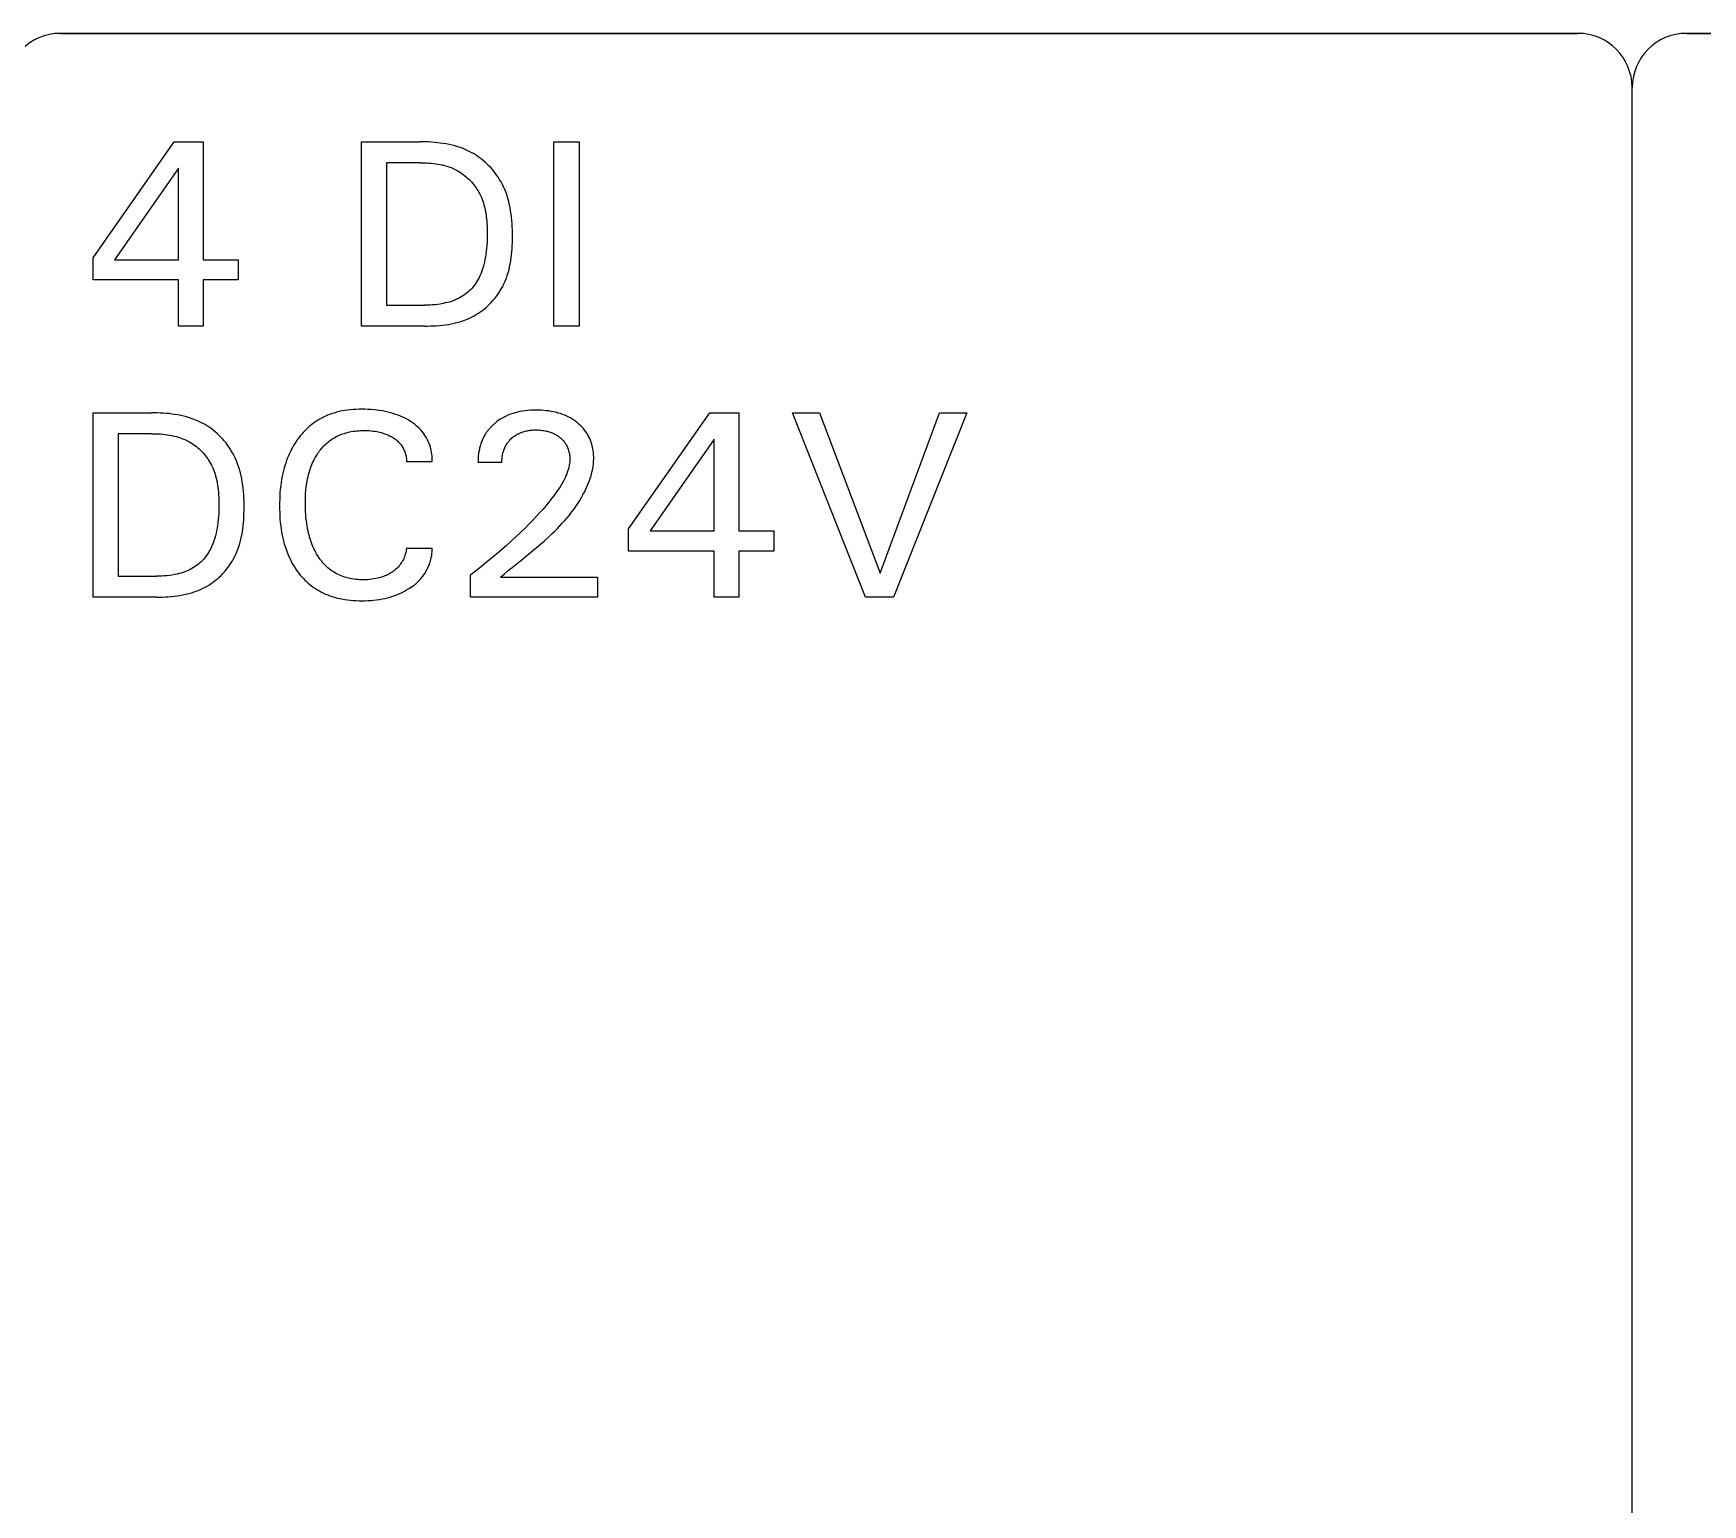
# Model space of a CAD drawing. Extents: x 10 to 879, y 6 to 221.
# Drawn here: x 641.91 to 653.17, y 183.71 to 193.62 of the extents above; entities that cross this region are included whole.
import ezdxf

# ---------------------------------------------------------------- set-up
doc = ezdxf.new("R2010")
doc.units = 0
doc.header["$LTSCALE"] = 5
doc.header["$MEASUREMENT"] = 0
doc.layers.get('0').update_dxf_attribs({"linetype": 'CONTINUOUS'})

msp = doc.modelspace()

# ---------------------------------------------------------------- linework, layer by layer
at = {"color": 7, "linetype": 'Continuous'}
for p, q in [((642.096, 193.624), (652.326, 193.624)), ((652.326, 193.624), (642.096, 193.624)), ((653.057, 193.624), (663.286, 193.624)), ((663.286, 193.624), (653.057, 193.624)), ((652.691, 97.538), (652.691, 193.259)), ((652.691, 133.269), (652.691, 193.259)), ((652.691, 97.538), (652.691, 193.259)), ((652.691, 133.269), (652.691, 193.259)), ((642.316, 192.111), (642.863, 192.893)), ((642.863, 192.893), (643.059, 192.893)), ((643.059, 192.893), (643.059, 192.097)), ((644.125, 191.651), (644.125, 192.893)), ((644.125, 192.893), (644.518, 192.893)), ((644.538, 192.893), (644.518, 192.893)), ((644.558, 192.893), (644.538, 192.893)), ((644.578, 192.892), (644.558, 192.893)), ((644.598, 192.891), (644.578, 192.892)), ((644.618, 192.889), (644.598, 192.891)), ((644.637, 192.887), (644.618, 192.889)), ((644.657, 192.885), (644.637, 192.887)), ((644.677, 192.882), (644.657, 192.885)), ((644.697, 192.879), (644.677, 192.882)), ((644.716, 192.875), (644.697, 192.879)), ((644.736, 192.871), (644.716, 192.875)), ((645.423, 191.651), (645.423, 192.893)), ((645.423, 192.893), (645.593, 192.893)), ((645.593, 192.893), (645.593, 191.651)), ((644.755, 192.866), (644.736, 192.871)), ((644.774, 192.86), (644.755, 192.866)), ((644.793, 192.854), (644.774, 192.86)), ((644.812, 192.847), (644.793, 192.854)), ((644.83, 192.839), (644.812, 192.847)), ((644.848, 192.831), (644.83, 192.839)), ((644.865, 192.822), (644.848, 192.831)), ((644.88, 192.814), (644.865, 192.822)), ((644.894, 192.805), (644.88, 192.814)), ((644.908, 192.796), (644.894, 192.805)), ((644.922, 192.786), (644.908, 192.796)), ((644.935, 192.776), (644.922, 192.786)), ((644.948, 192.765), (644.935, 192.776)), ((644.961, 192.754), (644.948, 192.765)), ((642.893, 192.716), (642.461, 192.097)), ((642.893, 192.097), (642.893, 192.716)), ((644.295, 192.752), (644.295, 191.792)), ((644.518, 192.752), (644.295, 192.752)), ((644.518, 192.752), (644.533, 192.752)), ((644.533, 192.752), (644.549, 192.752)), ((644.549, 192.752), (644.564, 192.751)), ((644.564, 192.751), (644.58, 192.75)), ((644.58, 192.75), (644.595, 192.749)), ((644.595, 192.749), (644.61, 192.747)), ((644.61, 192.747), (644.626, 192.745)), ((644.626, 192.745), (644.641, 192.743)), ((644.641, 192.743), (644.656, 192.74)), ((644.656, 192.74), (644.671, 192.737)), ((644.671, 192.737), (644.686, 192.733)), ((644.686, 192.733), (644.701, 192.729)), ((644.701, 192.729), (644.715, 192.724)), ((644.715, 192.724), (644.73, 192.719)), ((644.73, 192.719), (644.744, 192.713)), ((644.744, 192.713), (644.758, 192.707)), ((644.758, 192.707), (644.771, 192.7)), ((644.771, 192.7), (644.782, 192.694)), ((644.782, 192.694), (644.792, 192.687)), ((644.792, 192.687), (644.802, 192.68)), ((644.802, 192.68), (644.812, 192.673)), ((644.812, 192.673), (644.822, 192.665)), ((644.822, 192.665), (644.832, 192.658)), ((644.832, 192.658), (644.841, 192.649)), ((644.841, 192.649), (644.85, 192.641)), ((644.973, 192.743), (644.961, 192.754)), ((644.985, 192.731), (644.973, 192.743)), ((644.997, 192.719), (644.985, 192.731)), ((645.008, 192.706), (644.997, 192.719)), ((645.019, 192.693), (645.008, 192.706)), ((645.029, 192.68), (645.019, 192.693)), ((645.039, 192.666), (645.029, 192.68)), ((645.049, 192.652), (645.039, 192.666)), ((645.057, 192.638), (645.049, 192.652)), ((644.85, 192.641), (644.859, 192.632)), ((644.859, 192.632), (644.867, 192.623)), ((644.867, 192.623), (644.875, 192.613)), ((644.875, 192.613), (644.883, 192.604)), ((644.883, 192.604), (644.89, 192.594)), ((644.89, 192.594), (644.898, 192.584)), ((644.898, 192.584), (644.904, 192.573)), ((644.904, 192.573), (644.911, 192.563)), ((644.911, 192.563), (644.917, 192.552)), ((644.917, 192.552), (644.923, 192.541)), ((644.923, 192.541), (644.93, 192.527)), ((645.066, 192.624), (645.057, 192.638)), ((645.074, 192.609), (645.066, 192.624)), ((645.083, 192.59), (645.074, 192.609)), ((645.092, 192.571), (645.083, 192.59)), ((645.1, 192.551), (645.092, 192.571)), ((645.107, 192.531), (645.1, 192.551)), ((644.93, 192.527), (644.936, 192.513)), ((644.936, 192.513), (644.942, 192.498)), ((644.942, 192.498), (644.947, 192.483)), ((644.947, 192.483), (644.951, 192.468)), ((644.951, 192.468), (644.955, 192.452)), ((644.955, 192.452), (644.959, 192.437)), ((644.959, 192.437), (644.962, 192.421)), ((644.962, 192.421), (644.965, 192.406)), ((645.113, 192.511), (645.107, 192.531)), ((645.118, 192.49), (645.113, 192.511)), ((645.123, 192.469), (645.118, 192.49)), ((645.128, 192.448), (645.123, 192.469)), ((645.131, 192.427), (645.128, 192.448)), ((645.134, 192.406), (645.131, 192.427)), ((644.965, 192.406), (644.967, 192.39)), ((644.967, 192.39), (644.969, 192.374)), ((644.969, 192.374), (644.97, 192.358)), ((644.97, 192.358), (644.971, 192.342)), ((644.971, 192.342), (644.972, 192.326)), ((644.972, 192.326), (644.973, 192.31)), ((644.973, 192.31), (644.973, 192.294)), ((645.137, 192.385), (645.134, 192.406)), ((645.139, 192.363), (645.137, 192.385)), ((645.141, 192.341), (645.139, 192.363)), ((645.142, 192.32), (645.141, 192.341)), ((645.143, 192.298), (645.142, 192.32)), ((644.972, 192.215), (644.97, 192.195)), ((644.973, 192.236), (644.972, 192.215)), ((644.973, 192.294), (644.973, 192.278)), ((644.973, 192.278), (644.973, 192.257)), ((644.973, 192.257), (644.973, 192.236)), ((645.142, 192.192), (645.143, 192.213)), ((645.143, 192.276), (645.143, 192.298)), ((645.143, 192.254), (645.143, 192.276)), ((645.143, 192.233), (645.143, 192.254)), ((645.143, 192.213), (645.143, 192.233)), ((642.316, 191.962), (642.316, 192.111)), ((642.461, 192.097), (642.893, 192.097)), ((643.059, 192.097), (643.295, 192.097)), ((643.295, 192.097), (643.295, 191.962)), ((644.957, 192.099), (644.954, 192.082)), ((644.961, 192.116), (644.957, 192.099)), ((644.963, 192.133), (644.961, 192.116)), ((644.966, 192.153), (644.963, 192.133)), ((644.969, 192.174), (644.966, 192.153)), ((644.97, 192.195), (644.969, 192.174)), ((645.128, 192.071), (645.132, 192.091)), ((645.132, 192.091), (645.135, 192.111)), ((645.135, 192.111), (645.137, 192.131)), ((645.137, 192.131), (645.139, 192.151)), ((645.139, 192.151), (645.141, 192.172)), ((645.141, 192.172), (645.142, 192.192)), ((644.918, 191.979), (644.912, 191.968)), ((644.924, 191.991), (644.918, 191.979)), ((644.929, 192.003), (644.924, 191.991)), ((644.934, 192.015), (644.929, 192.003)), ((644.94, 192.031), (644.934, 192.015)), ((644.945, 192.048), (644.94, 192.031)), ((644.95, 192.065), (644.945, 192.048)), ((644.954, 192.082), (644.95, 192.065)), ((645.094, 191.955), (645.102, 191.974)), ((645.102, 191.974), (645.108, 191.993)), ((645.108, 191.993), (645.114, 192.012)), ((645.114, 192.012), (645.12, 192.031)), ((645.12, 192.031), (645.124, 192.051)), ((645.124, 192.051), (645.128, 192.071)), ((642.893, 191.962), (642.316, 191.962)), ((642.893, 191.651), (642.893, 191.962)), ((643.059, 191.962), (643.059, 191.651)), ((643.295, 191.962), (643.059, 191.962)), ((644.823, 191.864), (644.813, 191.857)), ((644.833, 191.872), (644.823, 191.864)), ((644.842, 191.879), (644.833, 191.872)), ((644.851, 191.888), (644.842, 191.879)), ((644.86, 191.896), (644.851, 191.888)), ((644.869, 191.905), (644.86, 191.896)), ((644.877, 191.914), (644.869, 191.905)), ((644.884, 191.924), (644.877, 191.914)), ((644.892, 191.934), (644.884, 191.924)), ((644.899, 191.945), (644.892, 191.934)), ((644.906, 191.956), (644.899, 191.945)), ((644.912, 191.968), (644.906, 191.956)), ((645.033, 191.849), (645.043, 191.862)), ((645.043, 191.862), (645.052, 191.876)), ((645.052, 191.876), (645.061, 191.89)), ((645.061, 191.89), (645.07, 191.904)), ((645.07, 191.904), (645.078, 191.919)), ((645.078, 191.919), (645.086, 191.937)), ((645.086, 191.937), (645.094, 191.955)), ((644.295, 191.792), (644.553, 191.792)), ((644.57, 191.792), (644.553, 191.792)), ((644.588, 191.793), (644.57, 191.792)), ((644.605, 191.794), (644.588, 191.793)), ((644.623, 191.795), (644.605, 191.794)), ((644.64, 191.797), (644.623, 191.795)), ((644.657, 191.8), (644.64, 191.797)), ((644.675, 191.803), (644.657, 191.8)), ((644.692, 191.807), (644.675, 191.803)), ((644.705, 191.81), (644.692, 191.807)), ((644.718, 191.813), (644.705, 191.81)), ((644.73, 191.817), (644.718, 191.813)), ((644.743, 191.822), (644.73, 191.817)), ((644.755, 191.827), (644.743, 191.822)), ((644.767, 191.832), (644.755, 191.827)), ((644.779, 191.838), (644.767, 191.832)), ((644.791, 191.844), (644.779, 191.838)), ((644.803, 191.851), (644.791, 191.844)), ((644.813, 191.857), (644.803, 191.851)), ((644.923, 191.744), (644.937, 191.754)), ((644.937, 191.754), (644.95, 191.764)), ((644.95, 191.764), (644.963, 191.775)), ((644.963, 191.775), (644.976, 191.786)), ((644.976, 191.786), (644.988, 191.798)), ((644.988, 191.798), (645, 191.81)), ((645, 191.81), (645.011, 191.823)), ((645.011, 191.823), (645.022, 191.835)), ((645.022, 191.835), (645.033, 191.849)), ((643.059, 191.651), (642.893, 191.651)), ((644.552, 191.651), (644.125, 191.651)), ((644.552, 191.651), (644.571, 191.651)), ((644.571, 191.651), (644.591, 191.652)), ((644.591, 191.652), (644.611, 191.652)), ((644.611, 191.652), (644.631, 191.654)), ((644.631, 191.654), (644.651, 191.655)), ((644.651, 191.655), (644.671, 191.657)), ((644.671, 191.657), (644.691, 191.66)), ((644.691, 191.66), (644.711, 191.663)), ((644.711, 191.663), (644.731, 191.666)), ((644.731, 191.666), (644.75, 191.67)), ((644.75, 191.67), (644.769, 191.675)), ((644.769, 191.675), (644.789, 191.681)), ((644.789, 191.681), (644.808, 191.687)), ((644.808, 191.687), (644.826, 191.693)), ((644.826, 191.693), (644.845, 191.701)), ((644.845, 191.701), (644.863, 191.709)), ((644.863, 191.709), (644.88, 191.718)), ((644.88, 191.718), (644.895, 191.726)), ((644.895, 191.726), (644.909, 191.735)), ((644.909, 191.735), (644.923, 191.744)), ((645.593, 191.651), (645.423, 191.651)), ((643.975, 191.075), (643.957, 191.07)), ((643.994, 191.079), (643.975, 191.075)), ((644.013, 191.082), (643.994, 191.079)), ((644.032, 191.085), (644.013, 191.082)), ((644.051, 191.087), (644.032, 191.085)), ((644.07, 191.089), (644.051, 191.087)), ((644.09, 191.09), (644.07, 191.089)), ((644.109, 191.091), (644.09, 191.09)), ((644.128, 191.091), (644.109, 191.091)), ((644.149, 191.091), (644.128, 191.091)), ((644.169, 191.09), (644.149, 191.091)), ((644.189, 191.089), (644.169, 191.09)), ((644.21, 191.087), (644.189, 191.089)), ((644.23, 191.085), (644.21, 191.087)), ((644.25, 191.082), (644.23, 191.085)), ((644.268, 191.079), (644.25, 191.082)), ((644.286, 191.076), (644.268, 191.079)), ((644.304, 191.072), (644.286, 191.076)), ((644.322, 191.067), (644.304, 191.072)), ((645.178, 191.072), (645.162, 191.067)), ((645.194, 191.075), (645.178, 191.072)), ((645.211, 191.078), (645.194, 191.075)), ((645.229, 191.081), (645.211, 191.078)), ((645.247, 191.083), (645.229, 191.081)), ((645.265, 191.084), (645.247, 191.083)), ((645.283, 191.085), (645.265, 191.084)), ((645.301, 191.085), (645.283, 191.085)), ((645.318, 191.085), (645.301, 191.085)), ((645.336, 191.084), (645.318, 191.085)), ((645.353, 191.083), (645.336, 191.084)), ((645.371, 191.081), (645.353, 191.083)), ((645.388, 191.079), (645.371, 191.081)), ((645.405, 191.076), (645.388, 191.079)), ((645.421, 191.073), (645.405, 191.076)), ((645.436, 191.07), (645.421, 191.073)), ((642.316, 189.824), (642.316, 191.066)), ((642.316, 191.066), (642.709, 191.066)), ((642.729, 191.066), (642.709, 191.066)), ((642.749, 191.066), (642.729, 191.066)), ((642.769, 191.065), (642.749, 191.066)), ((642.788, 191.064), (642.769, 191.065)), ((642.808, 191.063), (642.788, 191.064)), ((642.828, 191.061), (642.808, 191.063)), ((642.848, 191.058), (642.828, 191.061)), ((642.868, 191.055), (642.848, 191.058)), ((642.888, 191.052), (642.868, 191.055)), ((642.907, 191.048), (642.888, 191.052)), ((642.927, 191.044), (642.907, 191.048)), ((642.946, 191.039), (642.927, 191.044)), ((642.965, 191.033), (642.946, 191.039)), ((642.984, 191.027), (642.965, 191.033)), ((643.002, 191.02), (642.984, 191.027)), ((643.021, 191.013), (643.002, 191.02)), ((643.039, 191.004), (643.021, 191.013)), ((643.056, 190.995), (643.039, 191.004)), ((643.071, 190.987), (643.056, 190.995)), ((643.085, 190.979), (643.071, 190.987)), ((643.099, 190.969), (643.085, 190.979)), ((643.113, 190.96), (643.099, 190.969)), ((643.126, 190.949), (643.113, 190.96)), ((643.766, 190.968), (643.755, 190.957)), ((643.778, 190.978), (643.766, 190.968)), ((643.79, 190.988), (643.778, 190.978)), ((643.802, 190.997), (643.79, 190.988)), ((643.815, 191.006), (643.802, 190.997)), ((643.828, 191.014), (643.815, 191.006)), ((643.841, 191.022), (643.828, 191.014)), ((643.855, 191.03), (643.841, 191.022)), ((643.869, 191.037), (643.855, 191.03)), ((643.883, 191.044), (643.869, 191.037)), ((643.897, 191.05), (643.883, 191.044)), ((643.912, 191.055), (643.897, 191.05)), ((643.927, 191.061), (643.912, 191.055)), ((643.942, 191.065), (643.927, 191.061)), ((643.957, 191.07), (643.942, 191.065)), ((644.34, 191.062), (644.322, 191.067)), ((644.357, 191.056), (644.34, 191.062)), ((644.373, 191.05), (644.357, 191.056)), ((644.389, 191.044), (644.373, 191.05)), ((644.404, 191.037), (644.389, 191.044)), ((644.42, 191.03), (644.404, 191.037)), ((644.435, 191.021), (644.42, 191.03)), ((644.45, 191.013), (644.435, 191.021)), ((644.461, 191.005), (644.45, 191.013)), ((644.473, 190.997), (644.461, 191.005)), ((644.484, 190.989), (644.473, 190.997)), ((644.495, 190.98), (644.484, 190.989)), ((644.506, 190.971), (644.495, 190.98)), ((644.516, 190.961), (644.506, 190.971)), ((644.525, 190.951), (644.516, 190.961)), ((644.989, 190.962), (644.986, 190.957)), ((644.993, 190.966), (644.989, 190.962)), ((644.998, 190.971), (644.993, 190.966)), ((645.002, 190.975), (644.998, 190.971)), ((645.006, 190.979), (645.002, 190.975)), ((645.01, 190.983), (645.006, 190.979)), ((645.015, 190.987), (645.01, 190.983)), ((645.019, 190.991), (645.015, 190.987)), ((645.024, 190.995), (645.019, 190.991)), ((645.036, 191.005), (645.024, 190.995)), ((645.048, 191.014), (645.036, 191.005)), ((645.061, 191.023), (645.048, 191.014)), ((645.074, 191.031), (645.061, 191.023)), ((645.087, 191.038), (645.074, 191.031)), ((645.101, 191.045), (645.087, 191.038)), ((645.116, 191.052), (645.101, 191.045)), ((645.131, 191.058), (645.116, 191.052)), ((645.147, 191.063), (645.131, 191.058)), ((645.162, 191.067), (645.147, 191.063)), ((645.451, 191.065), (645.436, 191.07)), ((645.467, 191.061), (645.451, 191.065)), ((645.481, 191.056), (645.467, 191.061)), ((645.496, 191.05), (645.481, 191.056)), ((645.51, 191.044), (645.496, 191.05)), ((645.523, 191.037), (645.51, 191.044)), ((645.536, 191.03), (645.523, 191.037)), ((645.548, 191.023), (645.536, 191.03)), ((645.561, 191.014), (645.548, 191.023)), ((645.573, 191.006), (645.561, 191.014)), ((645.583, 190.997), (645.573, 191.006)), ((645.594, 190.989), (645.583, 190.997)), ((645.604, 190.98), (645.594, 190.989)), ((645.613, 190.97), (645.604, 190.98)), ((645.622, 190.96), (645.613, 190.97)), ((645.63, 190.95), (645.622, 190.96)), ((645.926, 190.285), (646.473, 191.066)), ((646.473, 191.066), (646.67, 191.066)), ((646.67, 191.066), (646.67, 190.271)), ((647.523, 189.824), (647.03, 191.066)), ((647.03, 191.066), (647.214, 191.066)), ((647.214, 191.066), (647.621, 189.987)), ((647.621, 189.987), (648.022, 191.066)), ((648.206, 191.066), (647.713, 189.824)), ((648.022, 191.066), (648.206, 191.066)), ((642.485, 190.926), (642.485, 189.965)), ((642.709, 190.926), (642.485, 190.926)), ((642.709, 190.926), (642.724, 190.925)), ((642.724, 190.925), (642.74, 190.925)), ((642.74, 190.925), (642.755, 190.924)), ((642.755, 190.924), (642.77, 190.924)), ((642.77, 190.924), (642.786, 190.922)), ((642.786, 190.922), (642.801, 190.921)), ((642.801, 190.921), (642.816, 190.919)), ((642.816, 190.919), (642.832, 190.916)), ((642.832, 190.916), (642.847, 190.913)), ((642.847, 190.913), (642.862, 190.91)), ((642.862, 190.91), (642.877, 190.906)), ((642.877, 190.906), (642.892, 190.902)), ((642.892, 190.902), (642.906, 190.897)), ((642.906, 190.897), (642.92, 190.892)), ((642.92, 190.892), (642.935, 190.886)), ((642.935, 190.886), (642.948, 190.88)), ((642.948, 190.88), (642.962, 190.873)), ((642.962, 190.873), (642.973, 190.867)), ((642.973, 190.867), (642.983, 190.86)), ((642.983, 190.86), (642.993, 190.853)), ((642.993, 190.853), (643.003, 190.846)), ((643.003, 190.846), (643.013, 190.839)), ((643.139, 190.939), (643.126, 190.949)), ((643.152, 190.928), (643.139, 190.939)), ((643.164, 190.916), (643.152, 190.928)), ((643.176, 190.904), (643.164, 190.916)), ((643.188, 190.892), (643.176, 190.904)), ((643.199, 190.879), (643.188, 190.892)), ((643.21, 190.866), (643.199, 190.879)), ((643.22, 190.853), (643.21, 190.866)), ((643.23, 190.839), (643.22, 190.853)), ((643.672, 190.854), (643.663, 190.838)), ((643.682, 190.869), (643.672, 190.854)), ((643.692, 190.884), (643.682, 190.869)), ((643.703, 190.899), (643.692, 190.884)), ((643.713, 190.911), (643.703, 190.899)), ((643.723, 190.923), (643.713, 190.911)), ((643.733, 190.935), (643.723, 190.923)), ((643.744, 190.946), (643.733, 190.935)), ((643.755, 190.957), (643.744, 190.946)), ((643.87, 190.842), (643.877, 190.849)), ((643.877, 190.849), (643.885, 190.856)), ((643.885, 190.856), (643.892, 190.863)), ((643.892, 190.863), (643.9, 190.87)), ((643.9, 190.87), (643.909, 190.877)), ((643.909, 190.877), (643.917, 190.883)), ((643.917, 190.883), (643.926, 190.889)), ((643.926, 190.889), (643.934, 190.894)), ((643.934, 190.894), (643.943, 190.899)), ((643.943, 190.899), (643.952, 190.904)), ((643.952, 190.904), (643.962, 190.909)), ((643.962, 190.909), (643.971, 190.914)), ((643.971, 190.914), (643.981, 190.918)), ((643.981, 190.918), (643.99, 190.922)), ((643.99, 190.922), (644, 190.925)), ((644, 190.925), (644.01, 190.928)), ((644.01, 190.928), (644.02, 190.931)), ((644.02, 190.931), (644.032, 190.935)), ((644.032, 190.935), (644.045, 190.938)), ((644.045, 190.938), (644.057, 190.94)), ((644.057, 190.94), (644.07, 190.942)), ((644.07, 190.942), (644.082, 190.944)), ((644.082, 190.944), (644.095, 190.945)), ((644.095, 190.945), (644.108, 190.946)), ((644.108, 190.946), (644.12, 190.947)), ((644.12, 190.947), (644.133, 190.947)), ((644.133, 190.947), (644.146, 190.948)), ((644.146, 190.948), (644.16, 190.947)), ((644.16, 190.947), (644.175, 190.947)), ((644.175, 190.947), (644.189, 190.946)), ((644.189, 190.946), (644.203, 190.944)), ((644.203, 190.944), (644.217, 190.942)), ((644.217, 190.942), (644.228, 190.941)), ((644.228, 190.941), (644.239, 190.938)), ((644.239, 190.938), (644.249, 190.936)), ((644.249, 190.936), (644.26, 190.933)), ((644.26, 190.933), (644.27, 190.93)), ((644.27, 190.93), (644.281, 190.926)), ((644.281, 190.926), (644.29, 190.923)), ((644.29, 190.923), (644.3, 190.919)), ((644.3, 190.919), (644.309, 190.915)), ((644.309, 190.915), (644.318, 190.91)), ((644.318, 190.91), (644.327, 190.905)), ((644.327, 190.905), (644.336, 190.9)), ((644.336, 190.9), (644.343, 190.896)), ((644.343, 190.896), (644.35, 190.891)), ((644.35, 190.891), (644.357, 190.886)), ((644.357, 190.886), (644.363, 190.881)), ((644.363, 190.881), (644.37, 190.875)), ((644.37, 190.875), (644.376, 190.869)), ((644.376, 190.869), (644.382, 190.863)), ((644.382, 190.863), (644.387, 190.857)), ((644.387, 190.857), (644.392, 190.851)), ((644.392, 190.851), (644.397, 190.845)), ((644.535, 190.94), (644.525, 190.951)), ((644.543, 190.93), (644.535, 190.94)), ((644.55, 190.919), (644.543, 190.93)), ((644.558, 190.908), (644.55, 190.919)), ((644.564, 190.897), (644.558, 190.908)), ((644.57, 190.885), (644.564, 190.897)), ((644.576, 190.873), (644.57, 190.885)), ((644.581, 190.861), (644.576, 190.873)), ((644.586, 190.848), (644.581, 190.861)), ((644.59, 190.836), (644.586, 190.848)), ((644.927, 190.848), (644.925, 190.842)), ((644.929, 190.854), (644.927, 190.848)), ((644.931, 190.86), (644.929, 190.854)), ((644.933, 190.866), (644.931, 190.86)), ((644.935, 190.872), (644.933, 190.866)), ((644.938, 190.878), (644.935, 190.872)), ((644.94, 190.884), (644.938, 190.878)), ((644.943, 190.89), (644.94, 190.884)), ((644.945, 190.896), (644.943, 190.89)), ((644.948, 190.901), (644.945, 190.896)), ((644.951, 190.907), (644.948, 190.901)), ((644.954, 190.913), (644.951, 190.907)), ((644.958, 190.918), (644.954, 190.913)), ((644.961, 190.924), (644.958, 190.918)), ((644.964, 190.929), (644.961, 190.924)), ((644.967, 190.934), (644.964, 190.929)), ((644.971, 190.938), (644.967, 190.934)), ((644.974, 190.943), (644.971, 190.938)), ((644.978, 190.948), (644.974, 190.943)), ((644.982, 190.953), (644.978, 190.948)), ((644.986, 190.957), (644.982, 190.953)), ((645.097, 190.842), (645.1, 190.848)), ((645.1, 190.848), (645.103, 190.853)), ((645.103, 190.853), (645.107, 190.859)), ((645.107, 190.859), (645.11, 190.864)), ((645.11, 190.864), (645.114, 190.869)), ((645.114, 190.869), (645.118, 190.874)), ((645.118, 190.874), (645.122, 190.879)), ((645.122, 190.879), (645.126, 190.883)), ((645.126, 190.883), (645.13, 190.888)), ((645.13, 190.888), (645.135, 190.892)), ((645.135, 190.892), (645.14, 190.897)), ((645.14, 190.897), (645.146, 190.902)), ((645.146, 190.902), (645.151, 190.906)), ((645.151, 190.906), (645.157, 190.91)), ((645.157, 190.91), (645.163, 190.914)), ((645.163, 190.914), (645.169, 190.918)), ((645.169, 190.918), (645.175, 190.922)), ((645.175, 190.922), (645.181, 190.925)), ((645.181, 190.925), (645.188, 190.928)), ((645.188, 190.928), (645.195, 190.931)), ((645.195, 190.931), (645.201, 190.934)), ((645.201, 190.934), (645.208, 190.937)), ((645.208, 190.937), (645.215, 190.939)), ((645.215, 190.939), (645.222, 190.941)), ((645.222, 190.941), (645.229, 190.943)), ((645.229, 190.943), (645.237, 190.945)), ((645.237, 190.945), (645.245, 190.946)), ((645.245, 190.946), (645.253, 190.948)), ((645.253, 190.948), (645.261, 190.949)), ((645.261, 190.949), (645.269, 190.95)), ((645.269, 190.95), (645.277, 190.95)), ((645.277, 190.95), (645.285, 190.951)), ((645.285, 190.951), (645.293, 190.951)), ((645.293, 190.951), (645.301, 190.951)), ((645.301, 190.951), (645.31, 190.951)), ((645.31, 190.951), (645.319, 190.951)), ((645.319, 190.951), (645.328, 190.95)), ((645.328, 190.95), (645.337, 190.949)), ((645.337, 190.949), (645.346, 190.948)), ((645.346, 190.948), (645.355, 190.947)), ((645.355, 190.947), (645.363, 190.946)), ((645.363, 190.946), (645.37, 190.944)), ((645.37, 190.944), (645.377, 190.943)), ((645.377, 190.943), (645.384, 190.941)), ((645.384, 190.941), (645.391, 190.939)), ((645.391, 190.939), (645.398, 190.937)), ((645.398, 190.937), (645.404, 190.934)), ((645.404, 190.934), (645.411, 190.932)), ((645.411, 190.932), (645.417, 190.929)), ((645.417, 190.929), (645.423, 190.926)), ((645.423, 190.926), (645.429, 190.923)), ((645.429, 190.923), (645.435, 190.92)), ((645.435, 190.92), (645.441, 190.916)), ((645.441, 190.916), (645.447, 190.913)), ((645.447, 190.913), (645.452, 190.909)), ((645.452, 190.909), (645.458, 190.905)), ((645.458, 190.905), (645.463, 190.901)), ((645.463, 190.901), (645.468, 190.897)), ((645.468, 190.897), (645.472, 190.893)), ((645.472, 190.893), (645.477, 190.889)), ((645.477, 190.889), (645.481, 190.884)), ((645.481, 190.884), (645.485, 190.88)), ((645.485, 190.88), (645.489, 190.875)), ((645.489, 190.875), (645.493, 190.87)), ((645.493, 190.87), (645.497, 190.865)), ((645.497, 190.865), (645.5, 190.86)), ((645.5, 190.86), (645.503, 190.855)), ((645.503, 190.855), (645.506, 190.85)), ((645.506, 190.85), (645.509, 190.844)), ((645.638, 190.939), (645.63, 190.95)), ((645.646, 190.928), (645.638, 190.939)), ((645.652, 190.916), (645.646, 190.928)), ((645.659, 190.905), (645.652, 190.916)), ((645.664, 190.893), (645.659, 190.905)), ((645.669, 190.881), (645.664, 190.893)), ((645.674, 190.868), (645.669, 190.881)), ((645.678, 190.855), (645.674, 190.868)), ((645.681, 190.842), (645.678, 190.855)), ((646.503, 190.89), (646.071, 190.271)), ((646.503, 190.271), (646.503, 190.89)), ((643.013, 190.839), (643.023, 190.831)), ((643.023, 190.831), (643.032, 190.823)), ((643.032, 190.823), (643.041, 190.814)), ((643.041, 190.814), (643.05, 190.805)), ((643.05, 190.805), (643.058, 190.796)), ((643.058, 190.796), (643.066, 190.787)), ((643.066, 190.787), (643.074, 190.777)), ((643.074, 190.777), (643.081, 190.767)), ((643.081, 190.767), (643.089, 190.757)), ((643.089, 190.757), (643.095, 190.747)), ((643.095, 190.747), (643.102, 190.736)), ((643.102, 190.736), (643.108, 190.726)), ((643.239, 190.826), (643.23, 190.839)), ((643.248, 190.811), (643.239, 190.826)), ((643.257, 190.797), (643.248, 190.811)), ((643.265, 190.782), (643.257, 190.797)), ((643.274, 190.763), (643.265, 190.782)), ((643.283, 190.744), (643.274, 190.763)), ((643.29, 190.724), (643.283, 190.744)), ((643.617, 190.735), (643.61, 190.716)), ((643.623, 190.754), (643.617, 190.735)), ((643.631, 190.772), (643.623, 190.754)), ((643.638, 190.789), (643.631, 190.772)), ((643.646, 190.806), (643.638, 190.789)), ((643.654, 190.822), (643.646, 190.806)), ((643.663, 190.838), (643.654, 190.822)), ((643.796, 190.729), (643.801, 190.74)), ((643.801, 190.74), (643.806, 190.751)), ((643.806, 190.751), (643.812, 190.761)), ((643.812, 190.761), (643.818, 190.771)), ((643.818, 190.771), (643.824, 190.782)), ((643.824, 190.782), (643.83, 190.792)), ((643.83, 190.792), (643.837, 190.801)), ((643.837, 190.801), (643.843, 190.81)), ((643.843, 190.81), (643.849, 190.818)), ((643.849, 190.818), (643.856, 190.826)), ((643.856, 190.826), (643.863, 190.834)), ((643.863, 190.834), (643.87, 190.842)), ((644.397, 190.845), (644.401, 190.838)), ((644.401, 190.838), (644.405, 190.831)), ((644.405, 190.831), (644.409, 190.824)), ((644.409, 190.824), (644.412, 190.817)), ((644.412, 190.817), (644.415, 190.81)), ((644.415, 190.81), (644.418, 190.803)), ((644.418, 190.803), (644.42, 190.796)), ((644.42, 190.796), (644.423, 190.788)), ((644.423, 190.788), (644.424, 190.781)), ((644.424, 190.781), (644.426, 190.774)), ((644.426, 190.774), (644.427, 190.767)), ((644.427, 190.767), (644.428, 190.759)), ((644.428, 190.759), (644.428, 190.752)), ((644.428, 190.752), (644.429, 190.745)), ((644.429, 190.745), (644.428, 190.737)), ((644.603, 190.737), (644.428, 190.737)), ((644.593, 190.824), (644.59, 190.836)), ((644.596, 190.812), (644.593, 190.824)), ((644.598, 190.8), (644.596, 190.812)), ((644.6, 190.787), (644.598, 190.8)), ((644.602, 190.775), (644.6, 190.787)), ((644.603, 190.762), (644.602, 190.775)), ((644.603, 190.75), (644.603, 190.762)), ((644.603, 190.737), (644.603, 190.75)), ((644.912, 190.766), (644.911, 190.759)), ((644.911, 190.759), (644.911, 190.752)), ((644.911, 190.752), (644.911, 190.745)), ((644.911, 190.745), (644.911, 190.738)), ((644.911, 190.738), (644.911, 190.731)), ((644.913, 190.78), (644.912, 190.773)), ((644.912, 190.773), (644.912, 190.766)), ((644.914, 190.787), (644.913, 190.78)), ((644.915, 190.794), (644.914, 190.787)), ((644.916, 190.801), (644.915, 190.794)), ((644.917, 190.808), (644.916, 190.801)), ((644.919, 190.815), (644.917, 190.808)), ((644.92, 190.822), (644.919, 190.815)), ((644.922, 190.829), (644.92, 190.822)), ((644.923, 190.836), (644.922, 190.829)), ((644.925, 190.842), (644.923, 190.836)), ((645.072, 190.747), (645.073, 190.755)), ((645.072, 190.739), (645.072, 190.747)), ((645.072, 190.731), (645.072, 190.739)), ((645.073, 190.763), (645.074, 190.771)), ((645.073, 190.755), (645.073, 190.763)), ((645.074, 190.771), (645.076, 190.779)), ((645.076, 190.779), (645.077, 190.787)), ((645.077, 190.787), (645.079, 190.794)), ((645.079, 190.794), (645.081, 190.801)), ((645.081, 190.801), (645.082, 190.807)), ((645.082, 190.807), (645.084, 190.813)), ((645.084, 190.813), (645.086, 190.819)), ((645.086, 190.819), (645.089, 190.825)), ((645.089, 190.825), (645.091, 190.831)), ((645.091, 190.831), (645.094, 190.837)), ((645.094, 190.837), (645.097, 190.842)), ((645.509, 190.844), (645.512, 190.839)), ((645.512, 190.839), (645.514, 190.833)), ((645.514, 190.833), (645.517, 190.827)), ((645.517, 190.827), (645.519, 190.821)), ((645.519, 190.821), (645.521, 190.815)), ((645.521, 190.815), (645.522, 190.809)), ((645.522, 190.809), (645.524, 190.803)), ((645.524, 190.803), (645.525, 190.796)), ((645.525, 190.796), (645.527, 190.789)), ((645.527, 190.789), (645.528, 190.783)), ((645.528, 190.783), (645.529, 190.776)), ((645.529, 190.737), (645.528, 190.725)), ((645.529, 190.776), (645.529, 190.769)), ((645.529, 190.769), (645.53, 190.762)), ((645.53, 190.749), (645.529, 190.737)), ((645.53, 190.762), (645.53, 190.755)), ((645.53, 190.755), (645.53, 190.749)), ((645.685, 190.827), (645.681, 190.842)), ((645.687, 190.813), (645.685, 190.827)), ((645.689, 190.799), (645.687, 190.813)), ((645.69, 190.785), (645.689, 190.799)), ((645.689, 190.723), (645.69, 190.739)), ((645.691, 190.77), (645.69, 190.785)), ((645.69, 190.739), (645.691, 190.756)), ((645.691, 190.756), (645.691, 190.77)), ((643.108, 190.726), (643.114, 190.715)), ((643.114, 190.715), (643.121, 190.7)), ((643.121, 190.7), (643.127, 190.686)), ((643.127, 190.686), (643.132, 190.671)), ((643.132, 190.671), (643.138, 190.656)), ((643.138, 190.656), (643.142, 190.641)), ((643.142, 190.641), (643.146, 190.626)), ((643.146, 190.626), (643.15, 190.61)), ((643.297, 190.704), (643.29, 190.724)), ((643.304, 190.684), (643.297, 190.704)), ((643.309, 190.663), (643.304, 190.684)), ((643.314, 190.643), (643.309, 190.663)), ((643.319, 190.622), (643.314, 190.643)), ((643.322, 190.6), (643.319, 190.622)), ((643.591, 190.639), (643.587, 190.619)), ((643.595, 190.658), (643.591, 190.639)), ((643.6, 190.678), (643.595, 190.658)), ((643.605, 190.697), (643.6, 190.678)), ((643.61, 190.716), (643.605, 190.697)), ((643.759, 190.608), (643.762, 190.622)), ((643.762, 190.622), (643.765, 190.637)), ((643.765, 190.637), (643.769, 190.651)), ((643.769, 190.651), (643.773, 190.665)), ((643.773, 190.665), (643.777, 190.679)), ((643.777, 190.679), (643.782, 190.693)), ((643.782, 190.693), (643.787, 190.707)), ((643.787, 190.707), (643.791, 190.718)), ((643.791, 190.718), (643.796, 190.729)), ((645.072, 190.731), (644.911, 190.731)), ((645.5, 190.633), (645.491, 190.616)), ((645.504, 190.644), (645.5, 190.633)), ((645.509, 190.656), (645.504, 190.644)), ((645.513, 190.667), (645.509, 190.656)), ((645.517, 190.678), (645.513, 190.667)), ((645.521, 190.69), (645.517, 190.678)), ((645.524, 190.701), (645.521, 190.69)), ((645.526, 190.713), (645.524, 190.701)), ((645.528, 190.725), (645.526, 190.713)), ((645.662, 190.61), (645.668, 190.626)), ((645.668, 190.626), (645.673, 190.642)), ((645.673, 190.642), (645.677, 190.658)), ((645.677, 190.658), (645.681, 190.674)), ((645.681, 190.674), (645.684, 190.69)), ((645.684, 190.69), (645.687, 190.706)), ((645.687, 190.706), (645.689, 190.723)), ((643.15, 190.61), (643.153, 190.595)), ((643.153, 190.595), (643.155, 190.579)), ((643.155, 190.579), (643.158, 190.563)), ((643.158, 190.563), (643.16, 190.547)), ((643.16, 190.547), (643.161, 190.531)), ((643.161, 190.531), (643.162, 190.515)), ((643.162, 190.515), (643.163, 190.499)), ((643.325, 190.579), (643.322, 190.6)), ((643.328, 190.558), (643.325, 190.579)), ((643.33, 190.536), (643.328, 190.558)), ((643.332, 190.515), (643.33, 190.536)), ((643.333, 190.493), (643.332, 190.515)), ((643.576, 190.53), (643.575, 190.507)), ((643.578, 190.552), (643.576, 190.53)), ((643.581, 190.574), (643.578, 190.552)), ((643.584, 190.597), (643.581, 190.574)), ((643.587, 190.619), (643.584, 190.597)), ((643.748, 190.503), (643.749, 190.524)), ((643.749, 190.524), (643.751, 190.546)), ((643.751, 190.546), (643.753, 190.567)), ((643.753, 190.567), (643.757, 190.593)), ((643.757, 190.593), (643.759, 190.608)), ((645.432, 190.521), (645.421, 190.506)), ((645.443, 190.536), (645.432, 190.521)), ((645.453, 190.552), (645.443, 190.536)), ((645.464, 190.567), (645.453, 190.552)), ((645.473, 190.583), (645.464, 190.567)), ((645.483, 190.6), (645.473, 190.583)), ((645.491, 190.616), (645.483, 190.6)), ((645.609, 190.497), (645.621, 190.519)), ((645.621, 190.519), (645.629, 190.533)), ((645.629, 190.533), (645.636, 190.548)), ((645.636, 190.548), (645.643, 190.564)), ((645.643, 190.564), (645.65, 190.579)), ((645.65, 190.579), (645.656, 190.594)), ((645.656, 190.594), (645.662, 190.61)), ((643.163, 190.499), (643.164, 190.483)), ((643.164, 190.409), (643.163, 190.389)), ((643.164, 190.483), (643.164, 190.467)), ((643.164, 190.467), (643.164, 190.451)), ((643.164, 190.451), (643.164, 190.43)), ((643.164, 190.43), (643.164, 190.409)), ((643.334, 190.471), (643.333, 190.493)), ((643.333, 190.386), (643.334, 190.407)), ((643.334, 190.449), (643.334, 190.471)), ((643.334, 190.427), (643.334, 190.449)), ((643.334, 190.407), (643.334, 190.427)), ((643.574, 190.485), (643.573, 190.462)), ((643.573, 190.462), (643.573, 190.44)), ((643.573, 190.44), (643.573, 190.417)), ((643.573, 190.417), (643.574, 190.395)), ((643.575, 190.507), (643.574, 190.485)), ((643.747, 190.481), (643.748, 190.503)), ((643.747, 190.46), (643.747, 190.481)), ((643.747, 190.44), (643.747, 190.46)), ((643.748, 190.42), (643.747, 190.44)), ((643.749, 190.401), (643.748, 190.42)), ((643.75, 190.381), (643.749, 190.401)), ((645.347, 190.416), (645.326, 190.392)), ((645.368, 190.44), (645.347, 190.416)), ((645.389, 190.465), (645.368, 190.44)), ((645.409, 190.491), (645.389, 190.465)), ((645.421, 190.506), (645.409, 190.491)), ((645.527, 190.378), (645.542, 190.397)), ((645.542, 190.397), (645.556, 190.416)), ((645.556, 190.416), (645.57, 190.436)), ((645.57, 190.436), (645.584, 190.456)), ((645.584, 190.456), (645.597, 190.476)), ((645.597, 190.476), (645.609, 190.497)), ((643.152, 190.289), (643.148, 190.272)), ((643.154, 190.306), (643.152, 190.289)), ((643.157, 190.327), (643.154, 190.306)), ((643.159, 190.347), (643.157, 190.327)), ((643.161, 190.368), (643.159, 190.347)), ((643.163, 190.389), (643.161, 190.368)), ((643.323, 190.264), (643.326, 190.284)), ((643.326, 190.284), (643.328, 190.304)), ((643.328, 190.304), (643.33, 190.325)), ((643.33, 190.325), (643.332, 190.345)), ((643.332, 190.345), (643.333, 190.366)), ((643.333, 190.366), (643.333, 190.386)), ((643.574, 190.395), (643.575, 190.373)), ((643.575, 190.373), (643.576, 190.35)), ((643.576, 190.35), (643.578, 190.328)), ((643.578, 190.328), (643.581, 190.306)), ((643.581, 190.306), (643.584, 190.284)), ((643.584, 190.284), (643.587, 190.262)), ((643.751, 190.361), (643.75, 190.381)), ((643.754, 190.342), (643.751, 190.361)), ((643.756, 190.322), (643.754, 190.342)), ((643.759, 190.305), (643.756, 190.322)), ((643.762, 190.288), (643.759, 190.305)), ((643.765, 190.271), (643.762, 190.288)), ((645.228, 190.29), (645.198, 190.261)), ((645.259, 190.321), (645.228, 190.29)), ((645.281, 190.344), (645.259, 190.321)), ((645.304, 190.368), (645.281, 190.344)), ((645.326, 190.392), (645.304, 190.368)), ((645.429, 190.27), (645.446, 190.287)), ((645.446, 190.287), (645.463, 190.305)), ((645.463, 190.305), (645.479, 190.323)), ((645.479, 190.323), (645.496, 190.341)), ((645.496, 190.341), (645.511, 190.359)), ((645.511, 190.359), (645.527, 190.378)), ((645.926, 190.135), (645.926, 190.285)), ((643.12, 190.176), (643.115, 190.164)), ((643.125, 190.188), (643.12, 190.176)), ((643.131, 190.205), (643.125, 190.188)), ((643.136, 190.221), (643.131, 190.205)), ((643.141, 190.238), (643.136, 190.221)), ((643.145, 190.255), (643.141, 190.238)), ((643.148, 190.272), (643.145, 190.255)), ((643.299, 190.166), (643.305, 190.185)), ((643.305, 190.185), (643.31, 190.205)), ((643.31, 190.205), (643.315, 190.224)), ((643.315, 190.224), (643.319, 190.244)), ((643.319, 190.244), (643.323, 190.264)), ((643.587, 190.262), (643.591, 190.242)), ((643.591, 190.242), (643.595, 190.223)), ((643.595, 190.223), (643.6, 190.204)), ((643.6, 190.204), (643.605, 190.184)), ((643.605, 190.184), (643.611, 190.165)), ((643.769, 190.254), (643.765, 190.271)), ((643.774, 190.237), (643.769, 190.254)), ((643.778, 190.221), (643.774, 190.237)), ((643.784, 190.204), (643.778, 190.221)), ((643.788, 190.191), (643.784, 190.204)), ((643.793, 190.178), (643.788, 190.191)), ((643.798, 190.166), (643.793, 190.178)), ((645.103, 190.172), (645.069, 190.143)), ((645.135, 190.202), (645.103, 190.172)), ((645.167, 190.231), (645.135, 190.202)), ((645.198, 190.261), (645.167, 190.231)), ((645.306, 190.159), (645.333, 190.182)), ((645.333, 190.182), (645.36, 190.205)), ((645.36, 190.205), (645.386, 190.229)), ((645.386, 190.229), (645.411, 190.253)), ((645.411, 190.253), (645.429, 190.27)), ((646.071, 190.271), (646.503, 190.271)), ((646.67, 190.271), (646.905, 190.271)), ((646.905, 190.271), (646.905, 190.135)), ((643.042, 190.061), (643.033, 190.053)), ((643.051, 190.069), (643.042, 190.061)), ((643.06, 190.078), (643.051, 190.069)), ((643.068, 190.088), (643.06, 190.078)), ((643.075, 190.097), (643.068, 190.088)), ((643.083, 190.108), (643.075, 190.097)), ((643.09, 190.118), (643.083, 190.108)), ((643.097, 190.129), (643.09, 190.118)), ((643.103, 190.141), (643.097, 190.129)), ((643.109, 190.152), (643.103, 190.141)), ((643.115, 190.164), (643.109, 190.152)), ((643.243, 190.049), (643.252, 190.063)), ((643.252, 190.063), (643.26, 190.078)), ((643.26, 190.078), (643.268, 190.092)), ((643.268, 190.092), (643.277, 190.11)), ((643.277, 190.11), (643.285, 190.129)), ((643.285, 190.129), (643.293, 190.147)), ((643.293, 190.147), (643.299, 190.166)), ((643.611, 190.165), (643.617, 190.147)), ((643.617, 190.147), (643.624, 190.128)), ((643.624, 190.128), (643.631, 190.11)), ((643.631, 190.11), (643.638, 190.093)), ((643.638, 190.093), (643.646, 190.077)), ((643.646, 190.077), (643.654, 190.061)), ((643.654, 190.061), (643.663, 190.045)), ((643.804, 190.153), (643.798, 190.166)), ((643.81, 190.141), (643.804, 190.153)), ((643.816, 190.129), (643.81, 190.141)), ((643.823, 190.117), (643.816, 190.129)), ((643.83, 190.105), (643.823, 190.117)), ((643.836, 190.095), (643.83, 190.105)), ((643.843, 190.085), (643.836, 190.095)), ((643.85, 190.075), (643.843, 190.085)), ((643.858, 190.066), (643.85, 190.075)), ((643.865, 190.056), (643.858, 190.066)), ((644.399, 190.063), (644.394, 190.055)), ((644.404, 190.071), (644.399, 190.063)), ((644.408, 190.079), (644.404, 190.071)), ((644.411, 190.088), (644.408, 190.079)), ((644.415, 190.097), (644.411, 190.088)), ((644.418, 190.106), (644.415, 190.097)), ((644.421, 190.115), (644.418, 190.106)), ((644.424, 190.125), (644.421, 190.115)), ((644.426, 190.134), (644.424, 190.125)), ((644.427, 190.144), (644.426, 190.134)), ((644.428, 190.154), (644.427, 190.144)), ((644.428, 190.154), (644.603, 190.154)), ((644.587, 190.057), (644.591, 190.068)), ((644.591, 190.068), (644.594, 190.08)), ((644.594, 190.08), (644.596, 190.092)), ((644.596, 190.092), (644.599, 190.105)), ((644.599, 190.105), (644.6, 190.117)), ((644.6, 190.117), (644.602, 190.129)), ((644.602, 190.141), (644.603, 190.154)), ((644.602, 190.129), (644.602, 190.141)), ((645.002, 190.086), (644.967, 190.057)), ((645.036, 190.114), (645.002, 190.086)), ((645.069, 190.143), (645.036, 190.114)), ((645.142, 190.025), (645.197, 190.069)), ((645.197, 190.069), (645.224, 190.091)), ((645.224, 190.091), (645.252, 190.114)), ((645.252, 190.114), (645.279, 190.136)), ((645.279, 190.136), (645.306, 190.159)), ((646.503, 190.135), (645.926, 190.135)), ((646.503, 189.824), (646.503, 190.135)), ((646.67, 190.135), (646.67, 189.824)), ((646.905, 190.135), (646.67, 190.135)), ((642.485, 189.965), (642.743, 189.965)), ((642.761, 189.965), (642.743, 189.965)), ((642.778, 189.966), (642.761, 189.965)), ((642.796, 189.967), (642.778, 189.966)), ((642.814, 189.968), (642.796, 189.967)), ((642.831, 189.97), (642.814, 189.968)), ((642.848, 189.973), (642.831, 189.97)), ((642.866, 189.976), (642.848, 189.973)), ((642.883, 189.98), (642.866, 189.976)), ((642.896, 189.983), (642.883, 189.98)), ((642.909, 189.987), (642.896, 189.983)), ((642.921, 189.991), (642.909, 189.987)), ((642.934, 189.995), (642.921, 189.991)), ((642.946, 190), (642.934, 189.995)), ((642.958, 190.005), (642.946, 190)), ((642.97, 190.011), (642.958, 190.005)), ((642.982, 190.017), (642.97, 190.011)), ((642.993, 190.024), (642.982, 190.017)), ((643.004, 190.03), (642.993, 190.024)), ((643.014, 190.037), (643.004, 190.03)), ((643.024, 190.045), (643.014, 190.037)), ((643.033, 190.053), (643.024, 190.045)), ((643.141, 189.938), (643.154, 189.948)), ((643.154, 189.948), (643.167, 189.96)), ((643.167, 189.96), (643.179, 189.971)), ((643.179, 189.971), (643.191, 189.983)), ((643.191, 189.983), (643.202, 189.996)), ((643.202, 189.996), (643.213, 190.009)), ((643.213, 190.009), (643.223, 190.022)), ((643.223, 190.022), (643.233, 190.035)), ((643.233, 190.035), (643.243, 190.049)), ((643.663, 190.045), (643.673, 190.029)), ((643.673, 190.029), (643.683, 190.014)), ((643.683, 190.014), (643.693, 189.999)), ((643.693, 189.999), (643.704, 189.985)), ((643.704, 189.985), (643.713, 189.973)), ((643.713, 189.973), (643.723, 189.961)), ((643.723, 189.961), (643.734, 189.95)), ((643.734, 189.95), (643.744, 189.939)), ((643.873, 190.047), (643.865, 190.056)), ((643.882, 190.038), (643.873, 190.047)), ((643.89, 190.03), (643.882, 190.038)), ((643.899, 190.022), (643.89, 190.03)), ((643.909, 190.014), (643.899, 190.022)), ((643.918, 190.007), (643.909, 190.014)), ((643.927, 190), (643.918, 190.007)), ((643.937, 189.994), (643.927, 190)), ((643.947, 189.988), (643.937, 189.994)), ((643.957, 189.982), (643.947, 189.988)), ((643.968, 189.977), (643.957, 189.982)), ((643.979, 189.972), (643.968, 189.977)), ((643.989, 189.967), (643.979, 189.972)), ((644, 189.963), (643.989, 189.967)), ((644.011, 189.96), (644, 189.963)), ((644.024, 189.956), (644.011, 189.96)), ((644.036, 189.953), (644.024, 189.956)), ((644.049, 189.95), (644.036, 189.953)), ((644.061, 189.948), (644.049, 189.95)), ((644.074, 189.946), (644.061, 189.948)), ((644.087, 189.944), (644.074, 189.946)), ((644.209, 189.947), (644.195, 189.945)), ((644.222, 189.949), (644.209, 189.947)), ((644.235, 189.952), (644.222, 189.949)), ((644.248, 189.955), (644.235, 189.952)), ((644.26, 189.959), (644.248, 189.955)), ((644.273, 189.963), (644.26, 189.959)), ((644.282, 189.967), (644.273, 189.963)), ((644.292, 189.971), (644.282, 189.967)), ((644.301, 189.975), (644.292, 189.971)), ((644.31, 189.98), (644.301, 189.975)), ((644.319, 189.985), (644.31, 189.98)), ((644.328, 189.991), (644.319, 189.985)), ((644.336, 189.996), (644.328, 189.991)), ((644.344, 190.001), (644.336, 189.996)), ((644.351, 190.007), (644.344, 190.001)), ((644.358, 190.013), (644.351, 190.007)), ((644.365, 190.02), (644.358, 190.013)), ((644.372, 190.026), (644.365, 190.02)), ((644.378, 190.033), (644.372, 190.026)), ((644.384, 190.04), (644.378, 190.033)), ((644.389, 190.048), (644.384, 190.04)), ((644.394, 190.055), (644.389, 190.048)), ((644.521, 189.944), (644.53, 189.954)), ((644.53, 189.954), (644.539, 189.965)), ((644.539, 189.965), (644.546, 189.975)), ((644.546, 189.975), (644.554, 189.986)), ((644.554, 189.986), (644.56, 189.997)), ((644.56, 189.997), (644.567, 190.009)), ((644.567, 190.009), (644.573, 190.021)), ((644.573, 190.021), (644.578, 190.033)), ((644.578, 190.033), (644.583, 190.045)), ((644.583, 190.045), (644.587, 190.057)), ((644.896, 190.001), (644.86, 189.973)), ((644.86, 189.824), (644.86, 189.973)), ((644.932, 190.029), (644.896, 190.001)), ((644.967, 190.057), (644.932, 190.029)), ((645.062, 189.96), (645.089, 189.982)), ((645.062, 189.96), (645.716, 189.96)), ((645.089, 189.982), (645.115, 190.004)), ((645.115, 190.004), (645.142, 190.025)), ((645.716, 189.96), (645.716, 189.824)), ((642.862, 189.831), (642.882, 189.833)), ((642.882, 189.833), (642.902, 189.836)), ((642.902, 189.836), (642.921, 189.84)), ((642.921, 189.84), (642.941, 189.844)), ((642.941, 189.844), (642.96, 189.848)), ((642.96, 189.848), (642.979, 189.854)), ((642.979, 189.854), (642.998, 189.86)), ((642.998, 189.86), (643.017, 189.867)), ((643.017, 189.867), (643.035, 189.874)), ((643.035, 189.874), (643.053, 189.882)), ((643.053, 189.882), (643.071, 189.891)), ((643.071, 189.891), (643.086, 189.899)), ((643.086, 189.899), (643.1, 189.908)), ((643.1, 189.908), (643.114, 189.918)), ((643.114, 189.918), (643.128, 189.927)), ((643.128, 189.927), (643.141, 189.938)), ((643.744, 189.939), (643.755, 189.929)), ((643.755, 189.929), (643.767, 189.918)), ((643.767, 189.918), (643.778, 189.909)), ((643.778, 189.909), (643.79, 189.899)), ((643.79, 189.899), (643.803, 189.89)), ((643.803, 189.89), (643.815, 189.882)), ((643.815, 189.882), (643.828, 189.874)), ((643.828, 189.874), (643.842, 189.866)), ((643.842, 189.866), (643.855, 189.859)), ((643.855, 189.859), (643.869, 189.852)), ((643.869, 189.852), (643.883, 189.845)), ((643.883, 189.845), (643.898, 189.839)), ((643.898, 189.839), (643.912, 189.834)), ((643.912, 189.834), (643.927, 189.829)), ((644.099, 189.943), (644.087, 189.944)), ((644.112, 189.942), (644.099, 189.943)), ((644.125, 189.942), (644.112, 189.942)), ((644.138, 189.941), (644.125, 189.942)), ((644.152, 189.942), (644.138, 189.941)), ((644.167, 189.942), (644.152, 189.942)), ((644.181, 189.943), (644.167, 189.942)), ((644.195, 189.945), (644.181, 189.943)), ((644.335, 189.83), (644.352, 189.836)), ((644.352, 189.836), (644.368, 189.842)), ((644.368, 189.842), (644.384, 189.849)), ((644.384, 189.849), (644.4, 189.856)), ((644.4, 189.856), (644.415, 189.864)), ((644.415, 189.864), (644.43, 189.873)), ((644.43, 189.873), (644.445, 189.882)), ((644.445, 189.882), (644.457, 189.889)), ((644.457, 189.889), (644.468, 189.897)), ((644.468, 189.897), (644.48, 189.906)), ((644.48, 189.906), (644.491, 189.915)), ((644.491, 189.915), (644.501, 189.924)), ((644.501, 189.924), (644.511, 189.934)), ((644.511, 189.934), (644.521, 189.944)), ((642.743, 189.824), (642.316, 189.824)), ((642.743, 189.824), (642.762, 189.824)), ((642.762, 189.824), (642.782, 189.825)), ((642.782, 189.825), (642.802, 189.826)), ((642.802, 189.826), (642.822, 189.827)), ((642.822, 189.827), (642.842, 189.828)), ((642.842, 189.828), (642.862, 189.831)), ((643.927, 189.829), (643.942, 189.824)), ((643.942, 189.824), (643.957, 189.82)), ((643.957, 189.82), (643.975, 189.816)), ((643.975, 189.816), (643.994, 189.812)), ((643.994, 189.812), (644.013, 189.808)), ((644.013, 189.808), (644.032, 189.806)), ((644.032, 189.806), (644.051, 189.803)), ((644.051, 189.803), (644.07, 189.802)), ((644.07, 189.802), (644.09, 189.801)), ((644.09, 189.801), (644.109, 189.8)), ((644.109, 189.8), (644.128, 189.8)), ((644.128, 189.8), (644.148, 189.8)), ((644.148, 189.8), (644.168, 189.801)), ((644.168, 189.801), (644.188, 189.802)), ((644.188, 189.802), (644.207, 189.804)), ((644.207, 189.804), (644.227, 189.806)), ((644.227, 189.806), (644.247, 189.809)), ((644.247, 189.809), (644.265, 189.812)), ((644.265, 189.812), (644.283, 189.816)), ((644.283, 189.816), (644.3, 189.82)), ((644.3, 189.82), (644.318, 189.825)), ((644.318, 189.825), (644.335, 189.83)), ((645.716, 189.824), (644.86, 189.824)), ((646.67, 189.824), (646.503, 189.824)), ((647.713, 189.824), (647.523, 189.824))]:
    msp.add_line(p, q, dxfattribs=at)
for centre, start, end in [((642.096, 193.259), 90, 180), ((642.096, 193.259), 90, 180), ((652.326, 193.259), 0, 90), ((652.326, 193.259), 0, 90), ((653.057, 193.259), 90, 180), ((653.057, 193.259), 90, 180)]:
    msp.add_arc(centre, 0.365, start, end, dxfattribs=at)

doc.saveas('drawing.dxf')
